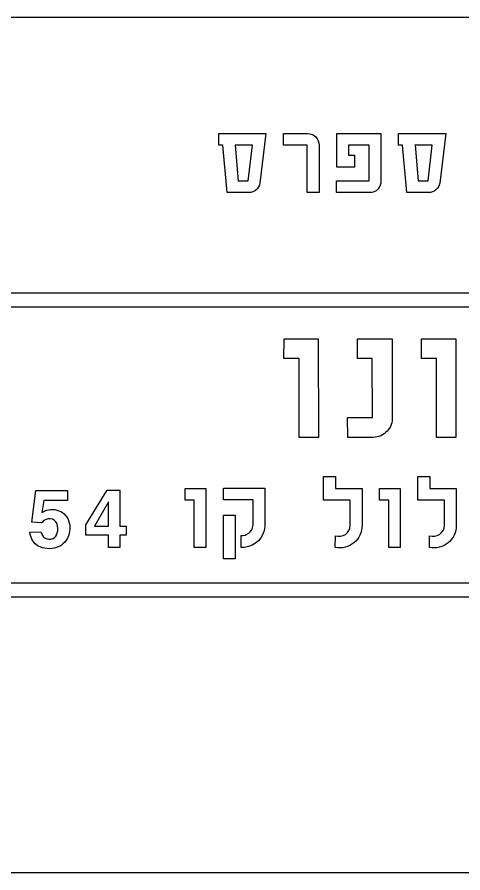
# Model space of a CAD drawing. Extents: x -700 to 500, y 1 to 601.
# Drawn here: x -532.2 to -419.2, y 155.1 to 372.1 of the extents above; entities that cross this region are included whole.
import ezdxf

# ---------------------------------------------------------------- set-up
doc = ezdxf.new("R2010")
doc.units = 0
doc.header["$MEASUREMENT"] = 0

msp = doc.modelspace()

# ---------------------------------------------------------------- linework, layer by layer
at = {"color": 18, "true_color": 0x000000}
for points in [[(-692.5, 302.129), (-692.5, 372.129), (-281, 372.129), (-281, 302.129)], [(-476.908, 339.647), (-476.113, 330.649), (-473.615, 330.638), (-472.531, 339.643), (-476.938, 339.632)], [(-431.345, 339.647), (-430.55, 330.649), (-428.052, 330.638), (-426.968, 339.643), (-431.374, 339.632)], [(-692.5, 228.629), (-692.5, 298.629), (-281, 298.629), (-281, 228.629)], [(-464.526, 290.537), (-455.858, 290.537), (-455.841, 265.562), (-460.724, 265.549), (-460.724, 285.538), (-464.544, 285.532)], [(-429.667, 290.537), (-420.999, 290.537), (-420.981, 265.562), (-425.864, 265.549), (-425.864, 285.538), (-429.685, 285.532)], [(-514.739, 243.362), (-509.315, 252.149), (-506.131, 252.149), (-506.131, 243.076), (-504.512, 243.076), (-504.512, 240.794), (-506.131, 240.794), (-506.131, 237.659), (-508.981, 237.659), (-508.981, 240.794), (-514.739, 240.794)], [(-489.547, 252.638), (-484.346, 252.638), (-484.335, 237.653), (-487.265, 237.645), (-487.265, 249.639), (-489.558, 249.635)], [(-440.306, 252.638), (-435.104, 252.638), (-435.094, 237.653), (-438.023, 237.645), (-438.023, 249.639), (-440.316, 249.635)], [(-508.981, 249.23), (-512.581, 243.076), (-508.981, 243.076)], [(-479.883, 234.748), (-479.883, 245.859), (-476.884, 245.859), (-476.884, 234.748)], [(-692.5, 155.129), (-692.5, 225.129), (-281, 225.129), (-281, 155.129)]]:
    msp.add_lwpolyline(points, close=True, dxfattribs=at)
for points in [[(-481.083, 342.621), (-469.122, 342.632), (-470.635, 330.001, -0.36475), (-473.462, 327.654), (-478.974, 327.654), (-480.054, 339.64), (-481.072, 339.64)], [(-464.656, 342.635), (-458.591, 342.624, -0.428657), (-455.665, 339.607), (-455.661, 327.635), (-458.697, 327.628), (-458.705, 339.643), (-464.671, 339.64)], [(-451.188, 342.632), (-439.982, 342.632), (-439.971, 330.635, -0.436033), (-442.883, 327.632), (-451.21, 327.632), (-451.21, 330.638), (-442.927, 330.646), (-442.938, 339.636), (-448.196, 339.64), (-448.204, 337.12), (-446.691, 337.124), (-446.702, 334.084), (-451.178, 334.092)], [(-435.52, 342.621), (-423.559, 342.632), (-425.071, 330.001, -0.36475), (-427.898, 327.654), (-433.41, 327.654), (-434.49, 339.64), (-435.509, 339.64)], [(-445.949, 290.568), (-437.104, 290.562), (-437.11, 270.737, -0.423269), (-441.963, 265.562), (-448.408, 265.568), (-448.421, 270.615), (-442.158, 270.628), (-442.171, 285.545), (-445.942, 285.575)], [(-454.524, 255.637), (-451.478, 255.63), (-451.471, 252.62), (-444.779, 252.627), (-444.769, 243.234, -0.471303), (-451.54, 237.62), (-451.532, 240.615, 0.5079), (-447.775, 243.219), (-447.775, 249.631), (-454.524, 249.642)], [(-430.643, 255.637), (-427.596, 255.63), (-427.589, 252.62), (-420.897, 252.627), (-420.887, 243.234, -0.471303), (-427.658, 237.62), (-427.65, 240.615, 0.5079), (-423.894, 243.219), (-423.894, 249.631), (-430.643, 249.642)], [(-528.933, 241.54), (-526.115, 241.647, 0.0452719), (-525.731, 240.673, 0.0567733), (-525.446, 240.26, 0.070207), (-525.182, 240.052, 0.264984), (-523.021, 239.938, 0.20748), (-521.976, 241.324, 0.147389), (-522.044, 243.606, 0.308532), (-523.807, 244.891, 0.215743), (-525.594, 244.277, 0.028781), (-525.916, 243.903), (-528.473, 244.023), (-527.404, 252.104), (-519.361, 252.104), (-519.361, 249.592), (-525.388, 249.592), (-525.925, 246.471, -0.0211252), (-525.15, 246.924, -0.121371), (-523.15, 247.275, -0.244671), (-519.562, 245.358, -0.173069), (-518.868, 241.81, -0.256779), (-521.579, 237.85, -0.199585), (-526.352, 237.786, -0.245625), (-528.769, 240.72, -0.0170062)], [(-479.879, 252.667), (-469.42, 252.667), (-469.416, 242.937, -0.365465), (-474.539, 237.66), (-475.415, 237.66), (-475.415, 240.688), (-474.965, 240.688, 0.405472), (-472.39, 243.596), (-472.375, 249.683), (-479.879, 249.683)]]:
    msp.add_lwpolyline(points, format="xyb", close=True, dxfattribs=at)

doc.saveas('drawing.dxf')
